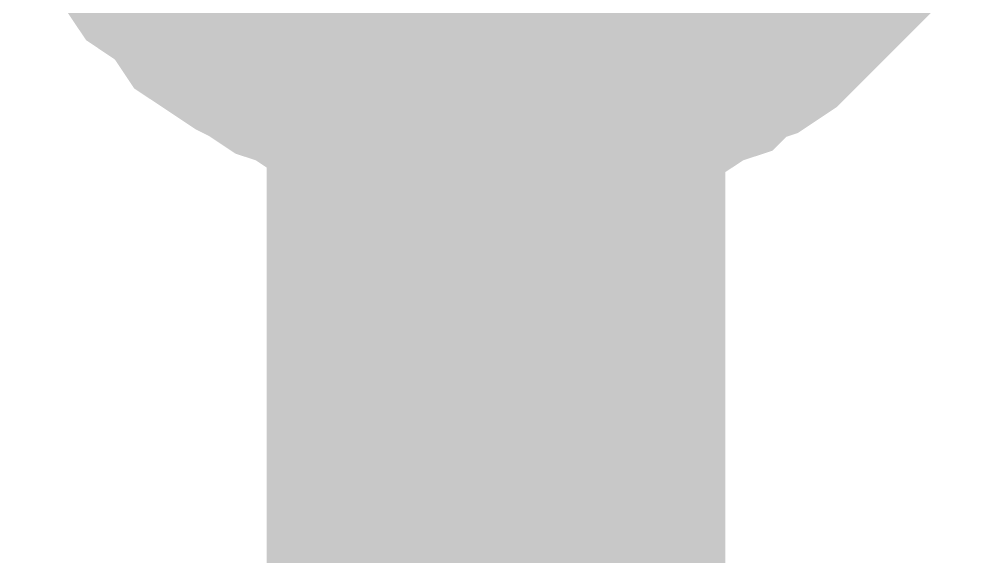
# Model space of a CAD drawing. Header units: inches. Extents: x 0 to 841, y 0 to 594.
# Drawn here: x 61.744 to 63.312, y 226.032 to 226.91 of the extents above; entities that cross this region are included whole.
import ezdxf

# ---------------------------------------------------------------- set-up
doc = ezdxf.new("R2010")
doc.units = ezdxf.units.IN
doc.layers.add('Sheet', color=255, linetype='Continuous')

msp = doc.modelspace()

# ---------------------------------------------------------------- linework, layer by layer
at = {"layer": 'Sheet'}
for points in [[(62.5225, 237.4832, 0.7493, 0.7493, 0), (62.5225, 227.4889, 0.7493, 0.7493, 0), (62.5225, 214.9791, 0.7493, 0.7493, 0)], [(62.5225, 226.7365, 0.2997, 0.2997, 0), (62.4889, 226.7365, 0.2997, 0.2997, 0), (62.4439, 226.7365, 0.2997, 0.2997, 0), (62.4102, 226.7477, 0.2997, 0.2997, 0), (62.3653, 226.7477, 0.2997, 0.2997, 0), (62.3316, 226.759, 0.2997, 0.2997, 0), (62.298, 226.7702, 0.2997, 0.2997, 0), (62.2643, 226.7814, 0.2997, 0.2997, 0), (62.2306, 226.7927, 0.2997, 0.2997, 0), (62.1969, 226.8151, 0.2997, 0.2997, 0), (62.1632, 226.8263, 0.2997, 0.2997, 0), (62.1295, 226.8488, 0.2997, 0.2997, 0), (62.1071, 226.86, 0.2997, 0.2997, 0), (62.0734, 226.8825, 0.2997, 0.2997, 0), (62.0397, 226.9049, 0.2997, 0.2997, 0), (62.0172, 226.9386, 0.2997, 0.2997, 0), (61.9948, 226.9611, 0.2997, 0.2997, 0), (61.9611, 226.9836, 0.2997, 0.2997, 0), (61.9386, 227.0172, 0.2997, 0.2997, 0), (61.9162, 227.0397, 0.2997, 0.2997, 0), (61.8937, 227.0734, 0.2997, 0.2997, 0)], [(62.5225, 226.7365, 0.2997, 0.2997, 0), (62.4889, 226.7365, 0.2997, 0.2997, 0), (62.4439, 226.7365, 0.2997, 0.2997, 0), (62.4102, 226.7477, 0.2997, 0.2997, 0), (62.3653, 226.7477, 0.2997, 0.2997, 0), (62.3316, 226.759, 0.2997, 0.2997, 0), (62.298, 226.7702, 0.2997, 0.2997, 0), (62.2643, 226.7814, 0.2997, 0.2997, 0), (62.2306, 226.7927, 0.2997, 0.2997, 0), (62.1969, 226.8151, 0.2997, 0.2997, 0), (62.1632, 226.8263, 0.2997, 0.2997, 0), (62.1295, 226.8488, 0.2997, 0.2997, 0), (62.1071, 226.86, 0.2997, 0.2997, 0), (62.0734, 226.8825, 0.2997, 0.2997, 0), (62.0397, 226.9049, 0.2997, 0.2997, 0), (62.0172, 226.9386, 0.2997, 0.2997, 0), (61.9948, 226.9611, 0.2997, 0.2997, 0), (61.9611, 226.9836, 0.2997, 0.2997, 0), (61.9386, 227.0172, 0.2997, 0.2997, 0), (61.9162, 227.0397, 0.2997, 0.2997, 0), (61.8937, 227.0734, 0.2997, 0.2997, 0)], [(62.5225, 226.9836, 0.2997, 0.2997, 0), (62.5001, 226.9836, 0.2997, 0.2997, 0), (62.4664, 226.9836, 0.2997, 0.2997, 0), (62.4439, 226.9948, 0.2997, 0.2997, 0), (62.4215, 226.9948, 0.2997, 0.2997, 0), (62.399, 226.9948, 0.2997, 0.2997, 0), (62.3766, 227.006, 0.2997, 0.2997, 0), (62.3429, 227.0172, 0.2997, 0.2997, 0), (62.3204, 227.0285, 0.2997, 0.2997, 0), (62.298, 227.0397, 0.2997, 0.2997, 0), (62.2755, 227.0509, 0.2997, 0.2997, 0), (62.2643, 227.0622, 0.2997, 0.2997, 0)], [(62.5225, 226.9836, 0.2997, 0.2997, 0), (62.5001, 226.9836, 0.2997, 0.2997, 0), (62.4664, 226.9836, 0.2997, 0.2997, 0), (62.4439, 226.9948, 0.2997, 0.2997, 0), (62.4215, 226.9948, 0.2997, 0.2997, 0), (62.399, 226.9948, 0.2997, 0.2997, 0), (62.3766, 227.006, 0.2997, 0.2997, 0), (62.3429, 227.0172, 0.2997, 0.2997, 0), (62.3204, 227.0285, 0.2997, 0.2997, 0), (62.298, 227.0397, 0.2997, 0.2997, 0), (62.2755, 227.0509, 0.2997, 0.2997, 0), (62.2643, 227.0622, 0.2997, 0.2997, 0)], [(63.1626, 227.0734, 0.2997, 0.2997, 0), (63.1401, 227.0397, 0.2997, 0.2997, 0), (63.1177, 227.0172, 0.2997, 0.2997, 0), (63.084, 226.9836, 0.2997, 0.2997, 0), (63.0615, 226.9611, 0.2997, 0.2997, 0), (63.0391, 226.9386, 0.2997, 0.2997, 0), (63.0054, 226.9049, 0.2997, 0.2997, 0), (62.9829, 226.8825, 0.2997, 0.2997, 0), (62.9492, 226.86, 0.2997, 0.2997, 0), (62.9155, 226.8488, 0.2997, 0.2997, 0), (62.8931, 226.8263, 0.2997, 0.2997, 0), (62.8594, 226.8151, 0.2997, 0.2997, 0), (62.8257, 226.7927, 0.2997, 0.2997, 0), (62.792, 226.7814, 0.2997, 0.2997, 0), (62.7471, 226.7702, 0.2997, 0.2997, 0), (62.7134, 226.759, 0.2997, 0.2997, 0), (62.6797, 226.7477, 0.2997, 0.2997, 0), (62.6348, 226.7477, 0.2997, 0.2997, 0), (62.6011, 226.7365, 0.2997, 0.2997, 0), (62.5675, 226.7365, 0.2997, 0.2997, 0), (62.5225, 226.7365, 0.2997, 0.2997, 0)], [(63.1626, 227.0734, 0.2997, 0.2997, 0), (63.1401, 227.0397, 0.2997, 0.2997, 0), (63.1177, 227.0172, 0.2997, 0.2997, 0), (63.084, 226.9836, 0.2997, 0.2997, 0), (63.0615, 226.9611, 0.2997, 0.2997, 0), (63.0391, 226.9386, 0.2997, 0.2997, 0), (63.0054, 226.9049, 0.2997, 0.2997, 0), (62.9829, 226.8825, 0.2997, 0.2997, 0), (62.9492, 226.86, 0.2997, 0.2997, 0), (62.9155, 226.8488, 0.2997, 0.2997, 0), (62.8931, 226.8263, 0.2997, 0.2997, 0), (62.8594, 226.8151, 0.2997, 0.2997, 0), (62.8257, 226.7927, 0.2997, 0.2997, 0), (62.792, 226.7814, 0.2997, 0.2997, 0), (62.7471, 226.7702, 0.2997, 0.2997, 0), (62.7134, 226.759, 0.2997, 0.2997, 0), (62.6797, 226.7477, 0.2997, 0.2997, 0), (62.6348, 226.7477, 0.2997, 0.2997, 0), (62.6011, 226.7365, 0.2997, 0.2997, 0), (62.5675, 226.7365, 0.2997, 0.2997, 0), (62.5225, 226.7365, 0.2997, 0.2997, 0)], [(62.792, 227.0622, 0.2997, 0.2997, 0), (62.7696, 227.0509, 0.2997, 0.2997, 0), (62.7471, 227.0397, 0.2997, 0.2997, 0), (62.7247, 227.0285, 0.2997, 0.2997, 0), (62.7022, 227.0172, 0.2997, 0.2997, 0), (62.6797, 227.006, 0.2997, 0.2997, 0), (62.6461, 226.9948, 0.2997, 0.2997, 0), (62.6236, 226.9948, 0.2997, 0.2997, 0), (62.6011, 226.9948, 0.2997, 0.2997, 0), (62.5787, 226.9836, 0.2997, 0.2997, 0), (62.545, 226.9836, 0.2997, 0.2997, 0), (62.5225, 226.9836, 0.2997, 0.2997, 0)], [(62.792, 227.0622, 0.2997, 0.2997, 0), (62.7696, 227.0509, 0.2997, 0.2997, 0), (62.7471, 227.0397, 0.2997, 0.2997, 0), (62.7247, 227.0285, 0.2997, 0.2997, 0), (62.7022, 227.0172, 0.2997, 0.2997, 0), (62.6797, 227.006, 0.2997, 0.2997, 0), (62.6461, 226.9948, 0.2997, 0.2997, 0), (62.6236, 226.9948, 0.2997, 0.2997, 0), (62.6011, 226.9948, 0.2997, 0.2997, 0), (62.5787, 226.9836, 0.2997, 0.2997, 0), (62.545, 226.9836, 0.2997, 0.2997, 0), (62.5225, 226.9836, 0.2997, 0.2997, 0)], [(62.5225, 226.7365, 0.0991, 0.0991, 0), (62.4889, 226.7365, 0.0991, 0.0991, 0), (62.4439, 226.7365, 0.0991, 0.0991, 0), (62.4102, 226.7477, 0.0991, 0.0991, 0), (62.3653, 226.7477, 0.0991, 0.0991, 0), (62.3316, 226.759, 0.0991, 0.0991, 0), (62.298, 226.7702, 0.0991, 0.0991, 0), (62.2643, 226.7814, 0.0991, 0.0991, 0), (62.2306, 226.7927, 0.0991, 0.0991, 0), (62.1969, 226.8151, 0.0991, 0.0991, 0), (62.1632, 226.8263, 0.0991, 0.0991, 0), (62.1295, 226.8488, 0.0991, 0.0991, 0), (62.1071, 226.86, 0.0991, 0.0991, 0), (62.0734, 226.8825, 0.0991, 0.0991, 0), (62.0397, 226.9049, 0.0991, 0.0991, 0), (62.0172, 226.9386, 0.0991, 0.0991, 0), (61.9948, 226.9611, 0.0991, 0.0991, 0)], [(62.5225, 226.7365, 0.0991, 0.0991, 0), (62.4889, 226.7365, 0.0991, 0.0991, 0), (62.4439, 226.7365, 0.0991, 0.0991, 0), (62.4102, 226.7477, 0.0991, 0.0991, 0), (62.3653, 226.7477, 0.0991, 0.0991, 0), (62.3316, 226.759, 0.0991, 0.0991, 0), (62.298, 226.7702, 0.0991, 0.0991, 0), (62.2643, 226.7814, 0.0991, 0.0991, 0), (62.2306, 226.7927, 0.0991, 0.0991, 0), (62.1969, 226.8151, 0.0991, 0.0991, 0), (62.1632, 226.8263, 0.0991, 0.0991, 0), (62.1295, 226.8488, 0.0991, 0.0991, 0), (62.1071, 226.86, 0.0991, 0.0991, 0), (62.0734, 226.8825, 0.0991, 0.0991, 0), (62.0397, 226.9049, 0.0991, 0.0991, 0), (62.0172, 226.9386, 0.0991, 0.0991, 0), (61.9948, 226.9611, 0.0991, 0.0991, 0)], [(63.0615, 226.9611, 0.0991, 0.0991, 0), (63.0391, 226.9386, 0.0991, 0.0991, 0), (63.0054, 226.9049, 0.0991, 0.0991, 0), (62.9829, 226.8825, 0.0991, 0.0991, 0), (62.9492, 226.86, 0.0991, 0.0991, 0), (62.9155, 226.8488, 0.0991, 0.0991, 0), (62.8931, 226.8263, 0.0991, 0.0991, 0), (62.8594, 226.8151, 0.0991, 0.0991, 0), (62.8257, 226.7927, 0.0991, 0.0991, 0), (62.792, 226.7814, 0.0991, 0.0991, 0), (62.7471, 226.7702, 0.0991, 0.0991, 0), (62.7134, 226.759, 0.0991, 0.0991, 0), (62.6797, 226.7477, 0.0991, 0.0991, 0), (62.6348, 226.7477, 0.0991, 0.0991, 0), (62.6011, 226.7365, 0.0991, 0.0991, 0), (62.5675, 226.7365, 0.0991, 0.0991, 0), (62.5225, 226.7365, 0.0991, 0.0991, 0)], [(63.0615, 226.9611, 0.0991, 0.0991, 0), (63.0391, 226.9386, 0.0991, 0.0991, 0), (63.0054, 226.9049, 0.0991, 0.0991, 0), (62.9829, 226.8825, 0.0991, 0.0991, 0), (62.9492, 226.86, 0.0991, 0.0991, 0), (62.9155, 226.8488, 0.0991, 0.0991, 0), (62.8931, 226.8263, 0.0991, 0.0991, 0), (62.8594, 226.8151, 0.0991, 0.0991, 0), (62.8257, 226.7927, 0.0991, 0.0991, 0), (62.792, 226.7814, 0.0991, 0.0991, 0), (62.7471, 226.7702, 0.0991, 0.0991, 0), (62.7134, 226.759, 0.0991, 0.0991, 0), (62.6797, 226.7477, 0.0991, 0.0991, 0), (62.6348, 226.7477, 0.0991, 0.0991, 0), (62.6011, 226.7365, 0.0991, 0.0991, 0), (62.5675, 226.7365, 0.0991, 0.0991, 0), (62.5225, 226.7365, 0.0991, 0.0991, 0)]]:
    msp.add_lwpolyline(points, format="xyseb", dxfattribs=at)

doc.saveas('drawing.dxf')
